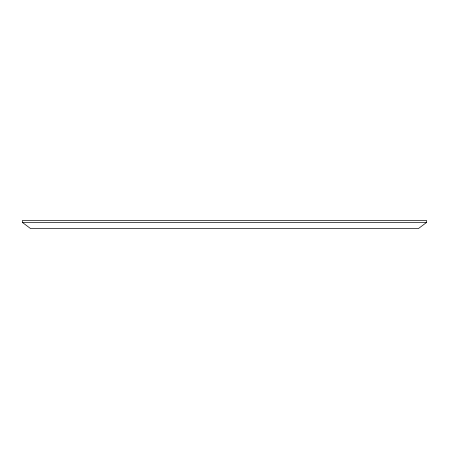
<?xml version="1.0" encoding="UTF-8"?>
<svg xmlns="http://www.w3.org/2000/svg" width="449" height="449" viewBox="0 0 449 449"><rect width="100%" height="100%" fill="white"/><g stroke="black" fill="none" stroke-linecap="round" stroke-linejoin="round"><path stroke-width="0.67" d="M426.55 222.48L418.468 228.541L30.532 228.541L22.45 222.48L22.45 220.459L426.55 220.459L426.55 222.48L22.45 222.48"/></g></svg>
